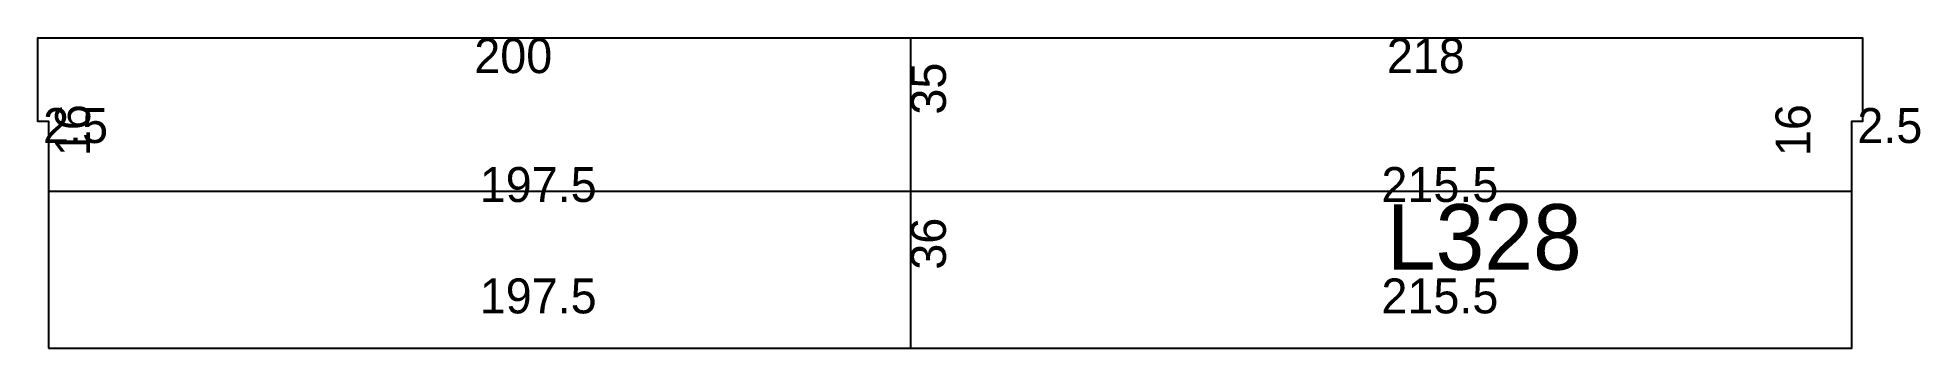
# Model space of a CAD drawing. Extents: x 3604 to 4035, y 1578 to 1649.
import ezdxf

# ---------------------------------------------------------------- set-up
doc = ezdxf.new("R2010")
doc.units = 0
for name, color, linetype in [('3', 3, 'Continuous'), ('4', 4, 'Continuous'), ('Painéis', 200, 'Continuous')]:
    doc.layers.add(name, color=color, linetype=linetype)

msp = doc.modelspace()

# ---------------------------------------------------------------- linework, layer by layer
at = {"layer": '3'}
for p, q in [((4022.07, 1649), (3604.07, 1649)), ((3604.07, 1649), (3604.07, 1630)), ((3804.07, 1578), (3804.07, 1649)), ((4022.07, 1630), (4022.07, 1649)), ((3604.07, 1630), (3606.57, 1630)), ((3606.57, 1630), (3606.57, 1578)), ((4019.57, 1578), (4019.57, 1630)), ((4019.57, 1630), (4022.07, 1630)), ((3606.57, 1614), (4019.57, 1614)), ((3606.57, 1578), (4019.57, 1578))]:
    msp.add_line(p, q, dxfattribs=at)
at = {"layer": '3', "lineweight": 25}
msp.add_lwpolyline([(3606.57, 1578), (4019.57, 1578), (4019.57, 1630), (4022.07, 1630), (4022.07, 1649), (3604.07, 1649), (3604.07, 1630), (3606.57, 1630)], close=True, dxfattribs=at)
at = {"layer": 'Painéis', "lineweight": 18}
for p, q in [((3804.07, 1578), (3804.07, 1649)), ((3606.57, 1614), (4019.57, 1614))]:
    msp.add_line(p, q, dxfattribs=at)

# ---------------------------------------------------------------- texts
at = {"layer": '4'}
msp.add_text('L328', height=15, dxfattribs=at).set_placement((3913.07, 1596))
at = {"layer": 'Painéis'}
for s, p in [('200', (3704.07, 1641)), ('218', (3913.07, 1641)), ('2.5', (3605.32, 1625)), ('2.5', (4020.82, 1625)), ('197.5', (3705.32, 1611.5)), ('215.5', (3911.82, 1611.5)), ('197.5', (3705.32, 1586)), ('215.5', (3911.82, 1586))]:
    msp.add_text(s, height=8, dxfattribs=at).set_placement(p)
for s, p in [('35', (3812.07, 1631.5)), ('16', (3616.07, 1622)), ('16', (4010.07, 1622)), ('36', (3812.07, 1596))]:
    msp.add_text(s, height=8, rotation=90, dxfattribs=at).set_placement(p)

doc.saveas('drawing.dxf')
